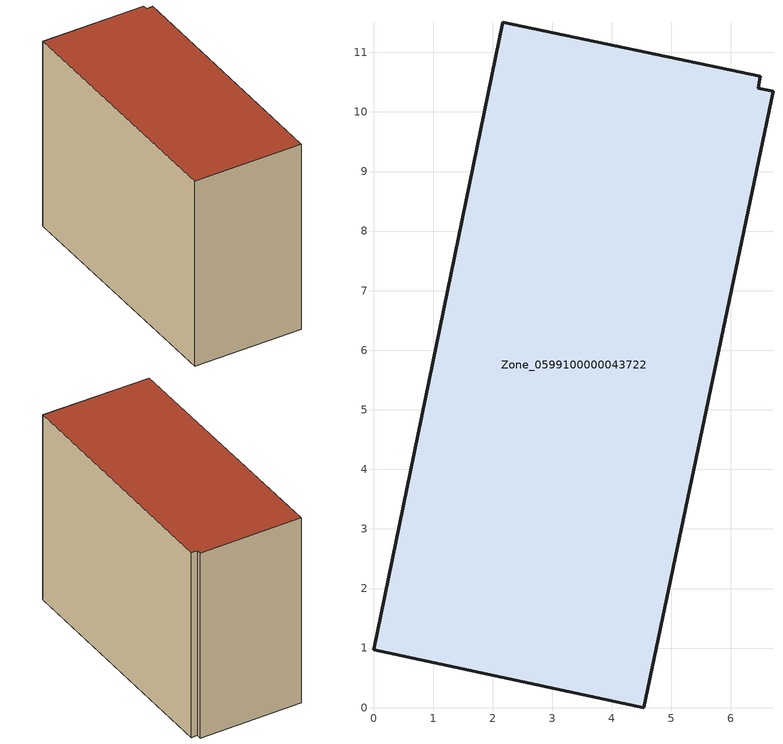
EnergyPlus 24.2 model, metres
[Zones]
Zone_0599100000043722
 floor ground (C_G): 6.46,10.4 6.71,10.35 4.54,0 0,0.97 2.17,11.5 6.49,10.6 z0
 wall outside (C_F): 0,0.97 4.54,0 6.71,10.35 6.46,10.4 6.49,10.6 2.17,11.5 0,0.97 z0:8.4
 roof outside (C_R): 6.71,10.35 6.46,10.4 6.49,10.6 2.17,11.5 0,0.97 4.54,0 z8.4
[BUILDING]
Pand.0599100000043722: North Axis=0; Terrain=City; Loads Convergence Tolerance Value=0.04; Temperature Convergence Tolerance Value=0.4; Solar Distribution=FullExterior; Maximum Number of Warmup Days=25; Minimum Number of Warmup Days=1
[Site:Location]
Rotterdam.The.Hague.AP_ZH_NLD Design_Conditions: Latitude=51.96; Longitude=4.45; Time Zone=1; Elevation=-4.5
[SITE:GROUNDTEMPERATURE:BUILDINGSURFACE]
18, 18, 18, 18, 18, 18, 18, 18, 18, 18, 18, 18
[MATERIAL] Thermal Absorptance=0.9; Solar Absorptance=0.7; Visible Absorptance=0.7
Name | Roughness | Thickness | Conductivity | Density | Specific Heat
G.TI.1975-1991 | MediumSmooth | 0.15 | 0.288461 | 540 | 1210
F.TI.1975-1991 | Rough | 0.3 | 0.230769 | 1920 | 840
R.TI.1975-1991 | MediumRough | 0.2 | 0.153846 | 1500 | 1000
[CONSTRUCTION]
C_G: G.TI.1975-1991
C_F: F.TI.1975-1991
C_R: R.TI.1975-1991
[ZONE]
Zone_0599100000043722: Type=1; Multiplier=1; Ceiling Height=Autocalculate; Volume=Autocalculate; Floor Area=autocalculate; Part of Total Floor Area=Yes
[ZONEINFILTRATION:DESIGNFLOWRATE]
Infil_Zone_0599100000043722: Zone or ZoneList or Space or SpaceList=Zone_0599100000043722; Schedule=AlwaysOn; Design Flow Rate Calculation Method=Flow/Area; Flow Rate per Floor Area=0.003; Constant Term Coefficient=1; Temperature Term Coefficient=0; Velocity Term Coefficient=0; Velocity Squared Term Coefficient=0
[HVACTEMPLATE:ZONE:IDEALLOADSAIRSYSTEM]
Zone_0599100000043722: Maximum Heating Supply Air Temperature=50; Minimum Cooling Supply Air Temperature=13; Maximum Heating Supply Air Humidity Ratio=0.0156; Minimum Cooling Supply Air Humidity Ratio=0.0077; Heating Limit=NoLimit; Cooling Limit=NoLimit; Dehumidification Control Type=ConstantSensibleHeatRatio; Cooling Sensible Heat Ratio=0.7; Dehumidification Setpoint=60; Humidification Control Type=None; Humidification Setpoint=30; Outdoor Air Method=None; Outdoor Air Flow Rate per Person=0.00944; Outdoor Air Flow Rate per Zone Floor Area=0; Outdoor Air Flow Rate per Zone=0; Demand Controlled Ventilation Type=None; Outdoor Air Economizer Type=NoEconomizer; Heat Recovery Type=None; Sensible Heat Recovery Effectiveness=0.7; Latent Heat Recovery Effectiveness=0.65
[ZONECONTROL:THERMOSTAT]
ThermostatControl_Zone_0599100000043722: Zone or ZoneList=Zone_0599100000043722; Control Type Schedule=DualSetpointControlType; Control 1=Thermostat_Zone_0599100000043722; Temperature Difference Between Cutout And Setpoint=0
[THERMOSTATSETPOINT:DUALSETPOINT]
Thermostat_Zone_0599100000043722: Heating Setpoint Temperature Schedule=HeatingSetpoint_Zone_0599100000043722; Cooling Setpoint Temperature Schedule=CoolingSetpoint_Zone_0599100000043722
[SCHEDULE:COMPACT]
HeatingSetpoint_Zone_0599100000043722: Through: 12/31, For: AllDays, Until: 24:00, 21
CoolingSetpoint_Zone_0599100000043722: Through: 12/31, For: AllDays, Until: 24:00, 24
DualSetpointControlType: Through: 12/31, For: AllDays, Until: 24:00, 4
AlwaysOn: Through: 12/31, For: AllDays, Until: 24:00, 1
